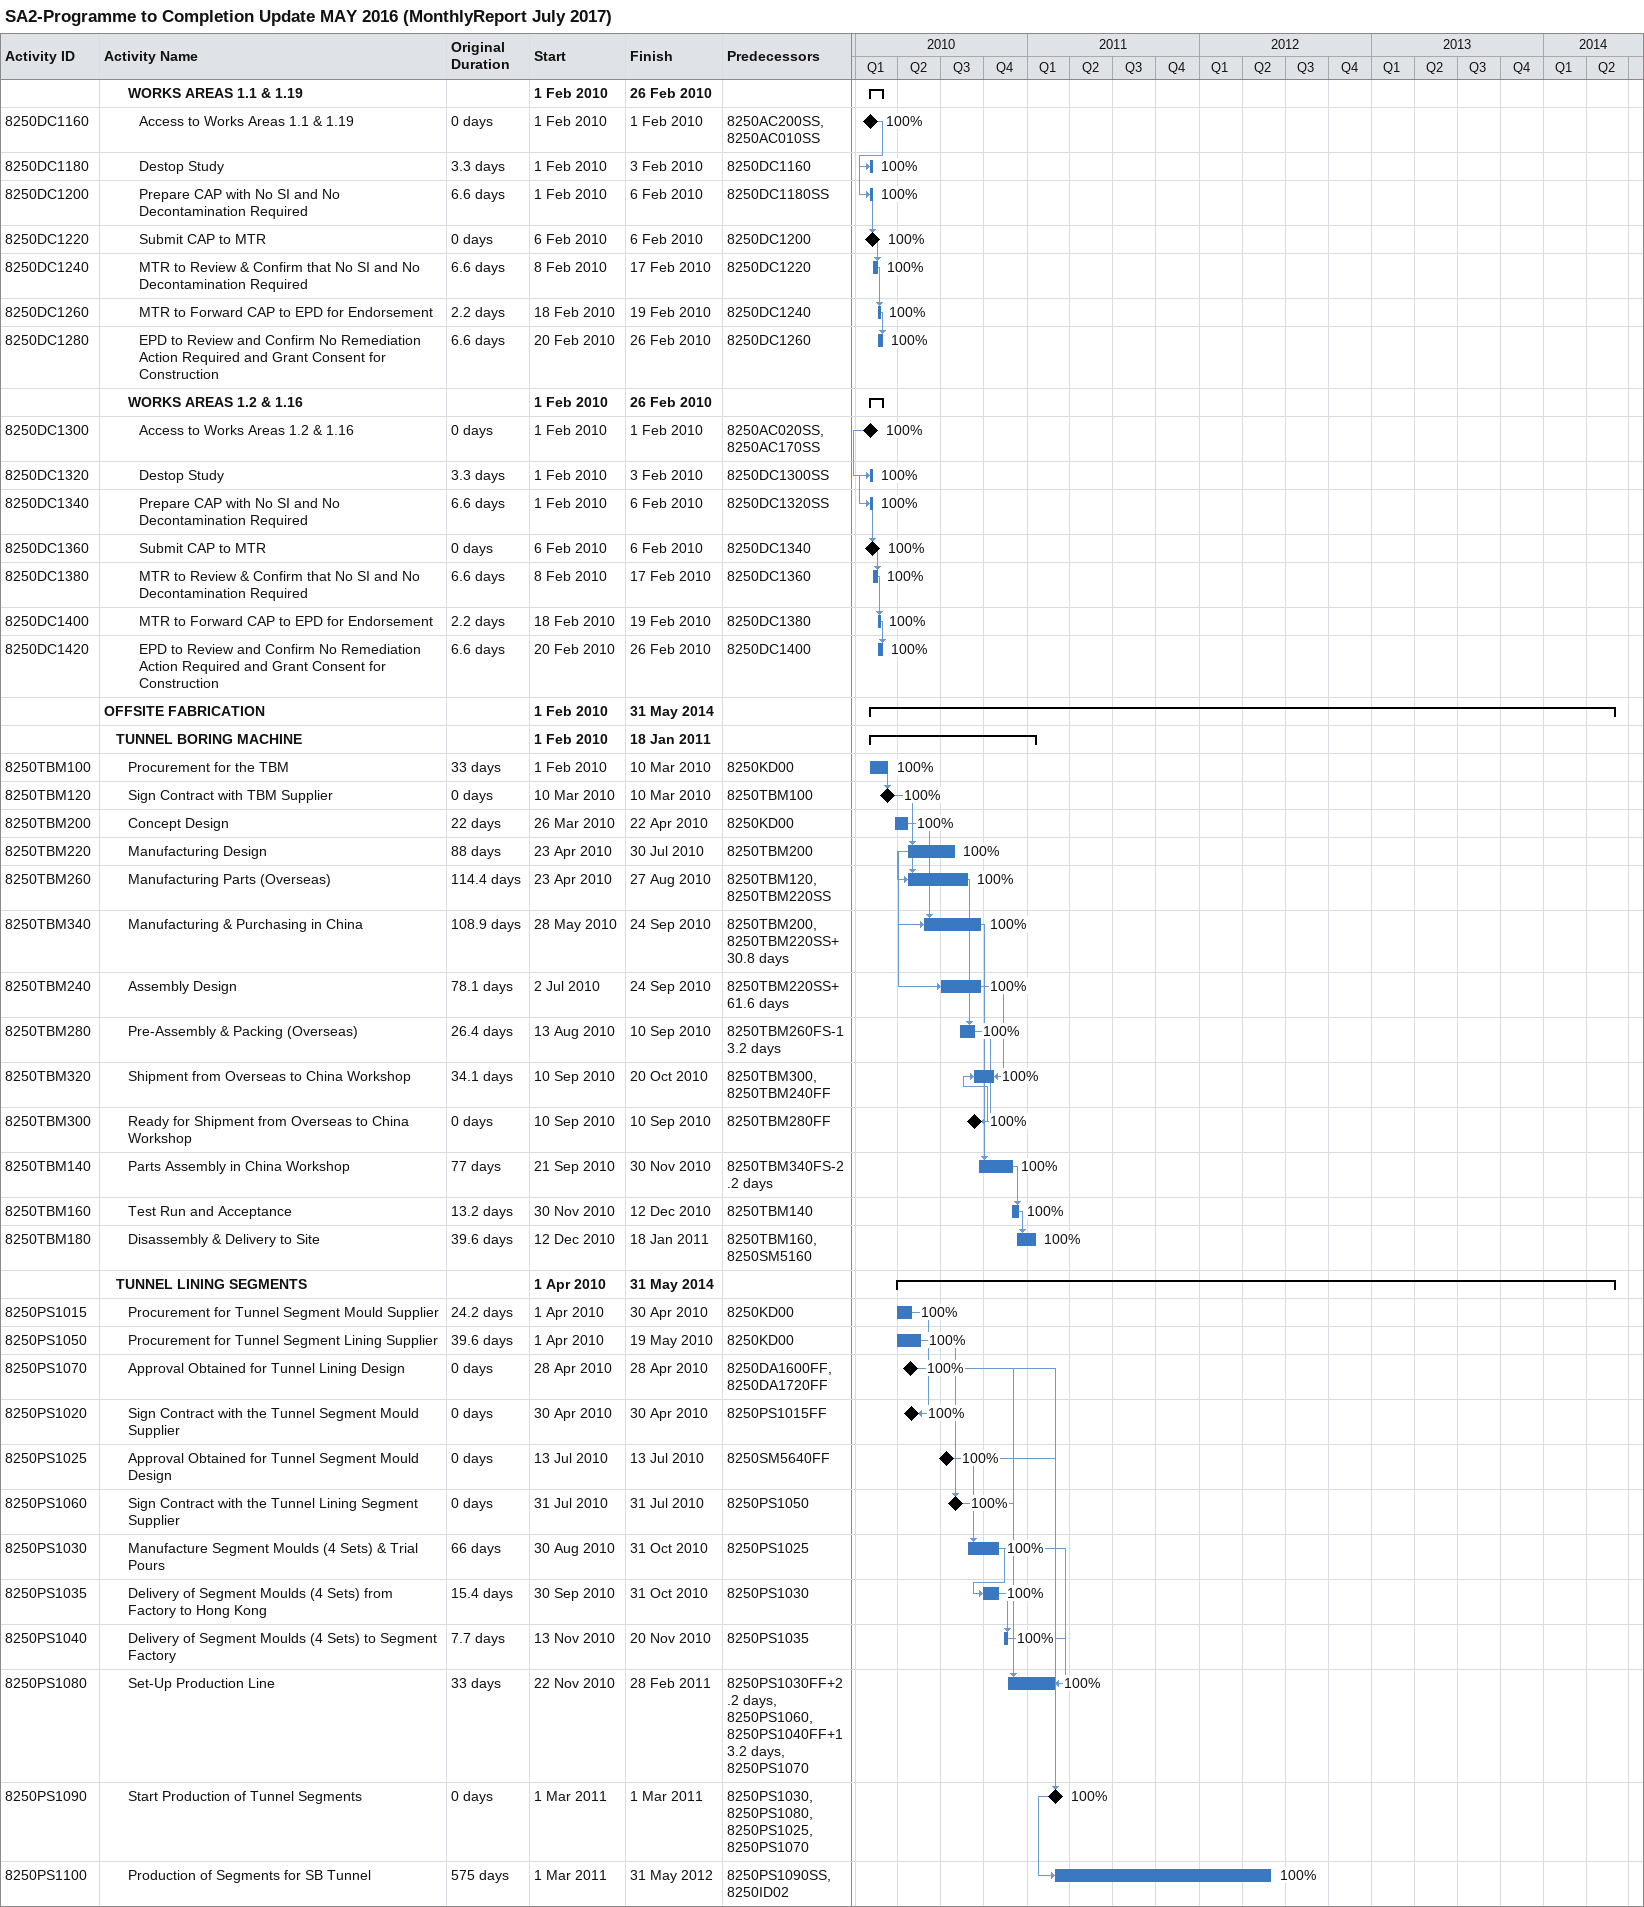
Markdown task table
SA2-Programme to Completion Update MAY 2016 (MonthlyReport July 2017)

| ID | Level | Task | Original duration | Start | Finish | Predecessors | % complete |
|---|---|---|---|---|---|---|---|
|  | 3 | **WORKS AREAS 1.1 & 1.19** |  | 2010-02-01 | 2010-02-26 |  |  |
| 8250DC1160 | 4 | Access to Works Areas 1.1 & 1.19 | 0d | 2010-02-01 | 2010-02-01 | 8250AC200SS, 8250AC010SS | 100 |
| 8250DC1180 | 4 | Destop Study | 3.3d | 2010-02-01 | 2010-02-03 | 8250DC1160 | 100 |
| 8250DC1200 | 4 | Prepare CAP with No SI and No Decontamination Required | 6.6d | 2010-02-01 | 2010-02-06 | 8250DC1180SS | 100 |
| 8250DC1220 | 4 | Submit CAP to MTR | 0d | 2010-02-06 | 2010-02-06 | 8250DC1200 | 100 |
| 8250DC1240 | 4 | MTR to Review & Confirm that No SI and No Decontamination Required | 6.6d | 2010-02-08 | 2010-02-17 | 8250DC1220 | 100 |
| 8250DC1260 | 4 | MTR to Forward CAP to EPD for Endorsement | 2.2d | 2010-02-18 | 2010-02-19 | 8250DC1240 | 100 |
| 8250DC1280 | 4 | EPD to Review and Confirm No Remediation Action Required and Grant Consent for Construction | 6.6d | 2010-02-20 | 2010-02-26 | 8250DC1260 | 100 |
|  | 3 | **WORKS AREAS 1.2 & 1.16** |  | 2010-02-01 | 2010-02-26 |  |  |
| 8250DC1300 | 4 | Access to Works Areas 1.2 & 1.16 | 0d | 2010-02-01 | 2010-02-01 | 8250AC020SS, 8250AC170SS | 100 |
| 8250DC1320 | 4 | Destop Study | 3.3d | 2010-02-01 | 2010-02-03 | 8250DC1300SS | 100 |
| 8250DC1340 | 4 | Prepare CAP with No SI and No Decontamination Required | 6.6d | 2010-02-01 | 2010-02-06 | 8250DC1320SS | 100 |
| 8250DC1360 | 4 | Submit CAP to MTR | 0d | 2010-02-06 | 2010-02-06 | 8250DC1340 | 100 |
| 8250DC1380 | 4 | MTR to Review & Confirm that No SI and No Decontamination Required | 6.6d | 2010-02-08 | 2010-02-17 | 8250DC1360 | 100 |
| 8250DC1400 | 4 | MTR to Forward CAP to EPD for Endorsement | 2.2d | 2010-02-18 | 2010-02-19 | 8250DC1380 | 100 |
| 8250DC1420 | 4 | EPD to Review and Confirm No Remediation Action Required and Grant Consent for Construction | 6.6d | 2010-02-20 | 2010-02-26 | 8250DC1400 | 100 |
|  | 1 | **OFFSITE FABRICATION** |  | 2010-02-01 | 2014-05-31 |  |  |
|  | 2 | **TUNNEL BORING MACHINE** |  | 2010-02-01 | 2011-01-18 |  |  |
| 8250TBM100 | 3 | Procurement for the TBM | 33d | 2010-02-01 | 2010-03-10 | 8250KD00 | 100 |
| 8250TBM120 | 3 | Sign Contract with TBM Supplier | 0d | 2010-03-10 | 2010-03-10 | 8250TBM100 | 100 |
| 8250TBM200 | 3 | Concept Design | 22d | 2010-03-26 | 2010-04-22 | 8250KD00 | 100 |
| 8250TBM220 | 3 | Manufacturing Design | 88d | 2010-04-23 | 2010-07-30 | 8250TBM200 | 100 |
| 8250TBM260 | 3 | Manufacturing Parts (Overseas) | 114.4d | 2010-04-23 | 2010-08-27 | 8250TBM120, 8250TBM220SS | 100 |
| 8250TBM340 | 3 | Manufacturing & Purchasing in China | 108.9d | 2010-05-28 | 2010-09-24 | 8250TBM200, 8250TBM220SS+30.8d | 100 |
| 8250TBM240 | 3 | Assembly Design | 78.1d | 2010-07-02 | 2010-09-24 | 8250TBM220SS+61.6d | 100 |
| 8250TBM280 | 3 | Pre-Assembly & Packing (Overseas) | 26.4d | 2010-08-13 | 2010-09-10 | 8250TBM260FS-13.2d | 100 |
| 8250TBM320 | 3 | Shipment from Overseas to China Workshop | 34.1d | 2010-09-10 | 2010-10-20 | 8250TBM300, 8250TBM240FF | 100 |
| 8250TBM300 | 3 | Ready for Shipment from Overseas to China Workshop | 0d | 2010-09-10 | 2010-09-10 | 8250TBM280FF | 100 |
| 8250TBM140 | 3 | Parts Assembly in China Workshop | 77d | 2010-09-21 | 2010-11-30 | 8250TBM340FS-2.2d | 100 |
| 8250TBM160 | 3 | Test Run and Acceptance | 13.2d | 2010-11-30 | 2010-12-12 | 8250TBM140 | 100 |
| 8250TBM180 | 3 | Disassembly & Delivery to Site | 39.6d | 2010-12-12 | 2011-01-18 | 8250TBM160, 8250SM5160 | 100 |
|  | 2 | **TUNNEL LINING SEGMENTS** |  | 2010-04-01 | 2014-05-31 |  |  |
| 8250PS1015 | 3 | Procurement for Tunnel Segment Mould Supplier | 24.2d | 2010-04-01 | 2010-04-30 | 8250KD00 | 100 |
| 8250PS1050 | 3 | Procurement for Tunnel Segment Lining Supplier | 39.6d | 2010-04-01 | 2010-05-19 | 8250KD00 | 100 |
| 8250PS1070 | 3 | Approval Obtained for Tunnel Lining Design | 0d | 2010-04-28 | 2010-04-28 | 8250DA1600FF, 8250DA1720FF | 100 |
| 8250PS1020 | 3 | Sign Contract with the Tunnel Segment Mould Supplier | 0d | 2010-04-30 | 2010-04-30 | 8250PS1015FF | 100 |
| 8250PS1025 | 3 | Approval Obtained for Tunnel Segment Mould Design | 0d | 2010-07-13 | 2010-07-13 | 8250SM5640FF | 100 |
| 8250PS1060 | 3 | Sign Contract with the Tunnel Lining Segment Supplier | 0d | 2010-07-31 | 2010-07-31 | 8250PS1050 | 100 |
| 8250PS1030 | 3 | Manufacture Segment Moulds (4 Sets) & Trial Pours | 66d | 2010-08-30 | 2010-10-31 | 8250PS1025 | 100 |
| 8250PS1035 | 3 | Delivery of Segment Moulds (4 Sets) from Factory to Hong Kong | 15.4d | 2010-09-30 | 2010-10-31 | 8250PS1030 | 100 |
| 8250PS1040 | 3 | Delivery of Segment Moulds (4 Sets) to Segment Factory | 7.7d | 2010-11-13 | 2010-11-20 | 8250PS1035 | 100 |
| 8250PS1080 | 3 | Set-Up Production Line | 33d | 2010-11-22 | 2011-02-28 | 8250PS1030FF+2.2d, 8250PS1060, 8250PS1040FF+13.2d, 8250PS1070 | 100 |
| 8250PS1090 | 3 | Start Production of Tunnel Segments | 0d | 2011-03-01 | 2011-03-01 | 8250PS1030, 8250PS1080, 8250PS1025, 8250PS1070 | 100 |
| 8250PS1100 | 3 | Production of Segments for SB Tunnel | 575d | 2011-03-01 | 2012-05-31 | 8250PS1090SS, 8250ID02 | 100 |
